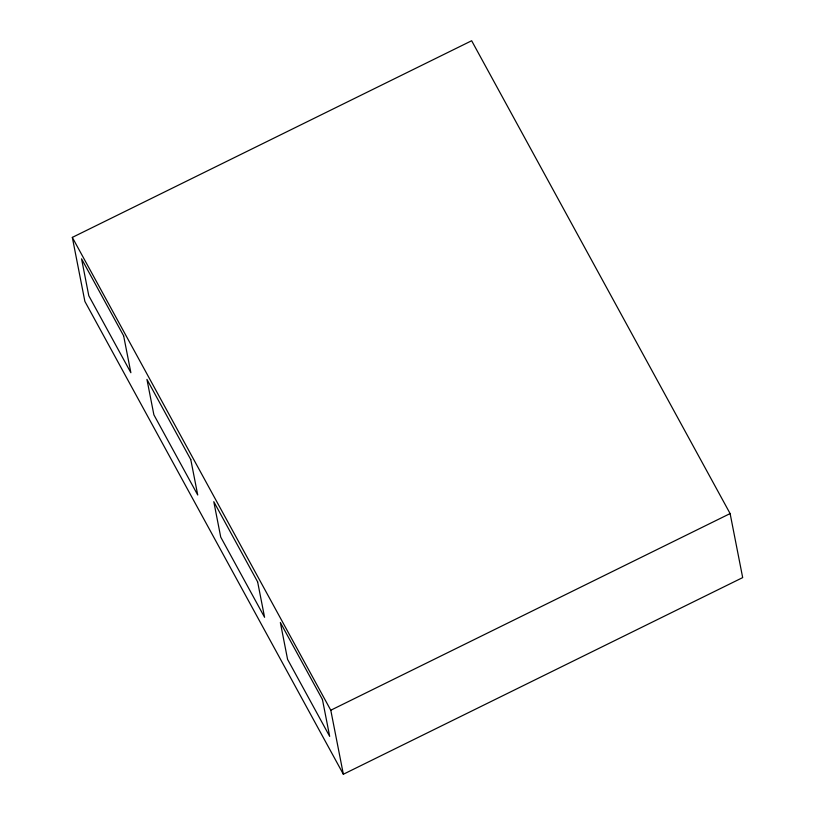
<?xml version="1.0" encoding="UTF-8"?>
<svg xmlns="http://www.w3.org/2000/svg" width="815" height="815" viewBox="0 0 815 815"><rect width="100%" height="100%" fill="white"/><g stroke="black" fill="none" stroke-linecap="round" stroke-linejoin="round"><path stroke-width="1.22" d="M72.321 237.399L471.651 40.75L730.118 513.582L742.679 577.601L343.349 774.25L84.882 301.418L72.321 237.399L330.788 710.232L343.349 774.25M330.788 710.232L730.118 513.582M123.636 335.811L81.551 258.824L88.794 295.733L130.879 372.72L123.636 335.811M322.434 699.474L280.35 622.487L287.583 659.386L329.678 736.383L322.434 699.474M190.781 459.589L146.934 379.382L153.882 414.804L197.729 495.011L190.781 459.589M257.632 581.879L213.785 501.673L220.733 537.095L264.58 617.301L257.632 581.879"/></g></svg>
